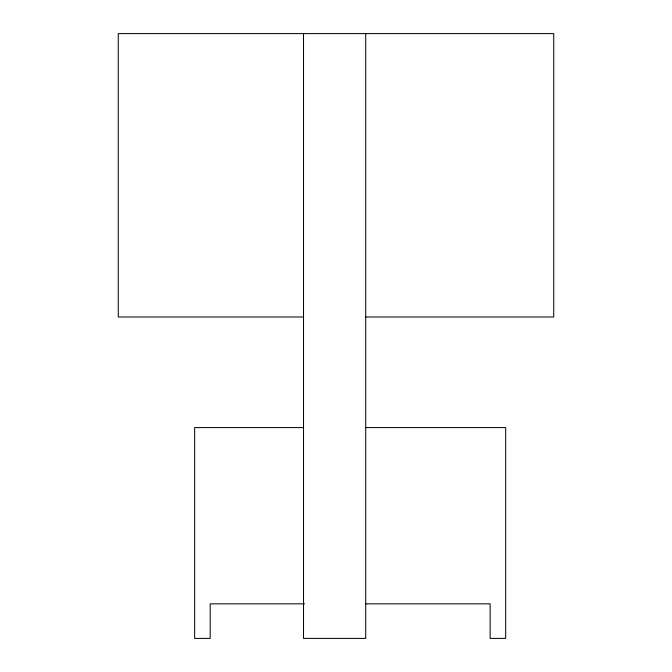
<?xml version="1.0" encoding="UTF-8"?>
<svg xmlns="http://www.w3.org/2000/svg" width="672" height="672" viewBox="0 0 672 672"><rect width="100%" height="100%" fill="white"/><g stroke="black" fill="none" stroke-linecap="round" stroke-linejoin="round"><path stroke-width="1.01" d="M303.517 316.991L118.272 316.991L118.272 33.6L553.728 33.6L553.728 316.991L365.719 316.991M303.568 427.585L194.653 427.585L194.653 638.4L210.202 638.4L210.202 603.842L304.559 603.842M365.358 427.585L505.688 427.585L505.688 638.4L490.14 638.4L490.14 603.842L365.375 603.842M365.719 33.6L365.719 638.4L303.517 638.4L303.517 33.6"/></g></svg>
